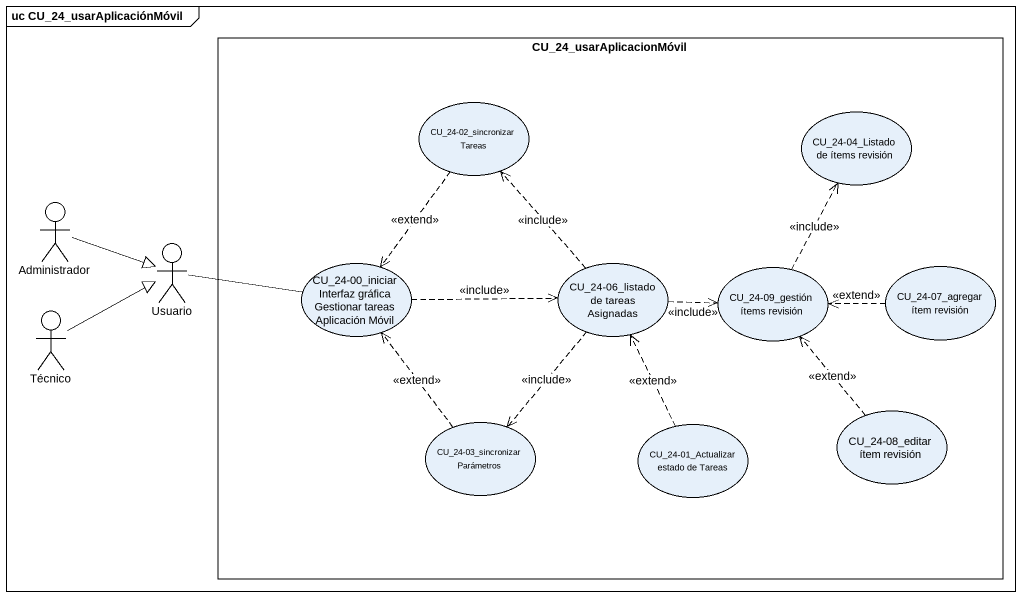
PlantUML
@startuml
mainframe uc CU_24_usarAplicaciónMóvil
rectangle CU_24_usarAplicacionMóvil {
  usecase "CU_24-02_sincronizar Tareas" as CU_24_02_sincronizar_Tareas
  usecase "CU_24-04_Listado de ítems revisión" as CU_24_04_Listado_de_ítems
  usecase "CU_24-00_iniciar Interfaz gráfica Gestionar tareas Aplicación Móvil" as CU_24_00_iniciar_Interfaz
  usecase "CU_24-06_listado de tareas Asignadas" as CU_24_06_listado_de_tareas
  usecase "CU_24-09_gestión ítems revisión" as CU_24_09_gestión_ítems
  usecase "CU_24-07_agregar ítem revisión" as CU_24_07_agregar_ítem
  usecase "CU_24-08_editar ítem revisión" as CU_24_08_editar_ítem
  usecase "CU_24-03_sincronizar Parámetros" as CU_24_03_sincronizar
  usecase "CU_24-01_Actualizar estado de Tareas" as CU_24_01_Actualizar_estado
}
actor Administrador
actor Usuario
actor Técnico
CU_24_02_sincronizar_Tareas ..> CU_24_00_iniciar_Interfaz : <<extend>>
Administrador -right-|> Usuario
Usuario -right- CU_24_00_iniciar_Interfaz
CU_24_00_iniciar_Interfaz .right.> CU_24_06_listado_de_tareas : <<include>>
CU_24_06_listado_de_tareas .up.> CU_24_02_sincronizar_Tareas : <<include>>
CU_24_06_listado_de_tareas .right.> CU_24_09_gestión_ítems : <<include>>
CU_24_06_listado_de_tareas ..> CU_24_03_sincronizar : <<include>>
CU_24_09_gestión_ítems .up.> CU_24_04_Listado_de_ítems : <<include>>
CU_24_07_agregar_ítem .left.> CU_24_09_gestión_ítems : <<extend>>
Técnico -right-|> Usuario
CU_24_08_editar_ítem .up.> CU_24_09_gestión_ítems : <<extend>>
CU_24_03_sincronizar .up.> CU_24_00_iniciar_Interfaz : <<extend>>
CU_24_01_Actualizar_estado .up.> CU_24_06_listado_de_tareas : <<extend>>
@enduml
